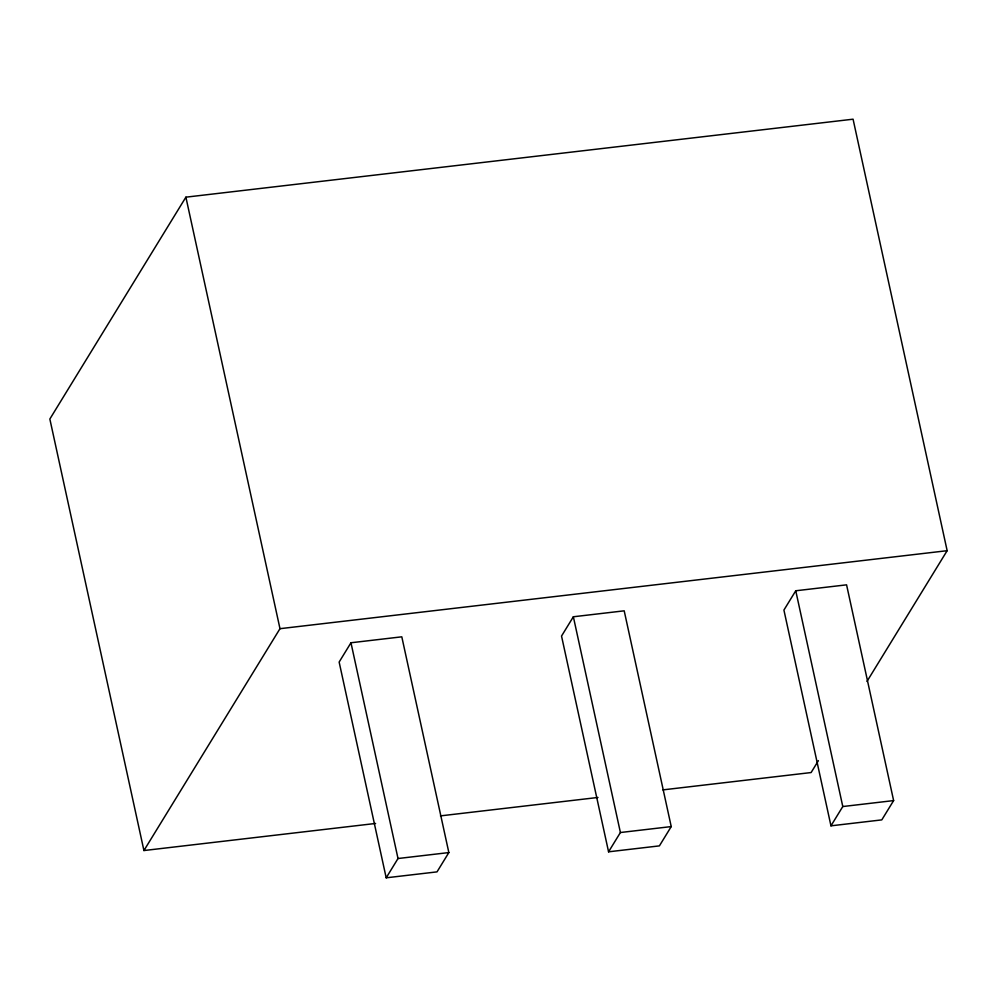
<?xml version="1.0" encoding="UTF-8"?>
<svg xmlns="http://www.w3.org/2000/svg" width="997" height="997" viewBox="0 0 997 997"><rect width="100%" height="100%" fill="white"/><g stroke="black" fill="none" stroke-linecap="round" stroke-linejoin="round"><path stroke-width="1.5" d="M866.979 681.437L947.15 550.693L853.071 119.191L185.891 197.169L49.85 419.027L143.929 850.541L375.595 823.46M143.929 850.541L279.983 628.683L185.891 197.169M350.969 642.766L339.142 662.058L386.188 877.809L437.01 871.877L448.849 852.572L401.803 636.821L350.969 642.766L398.015 858.517L386.188 877.809M573.362 616.769L561.535 636.061L608.569 851.812L659.403 845.88L671.23 826.588L624.197 610.825L573.362 616.769L620.408 832.52L608.569 851.812M795.756 590.772L783.916 610.064L830.962 825.828L881.797 819.883L893.624 800.591L846.578 584.84L795.756 590.772L842.789 806.536L830.962 825.828M818.387 760.674L811.109 772.55L662.843 789.886M279.983 628.683L947.15 550.693M440.45 815.882L597.976 797.463M398.015 858.517L448.849 852.572M620.408 832.52L671.23 826.588M842.789 806.536L893.624 800.591"/></g></svg>
